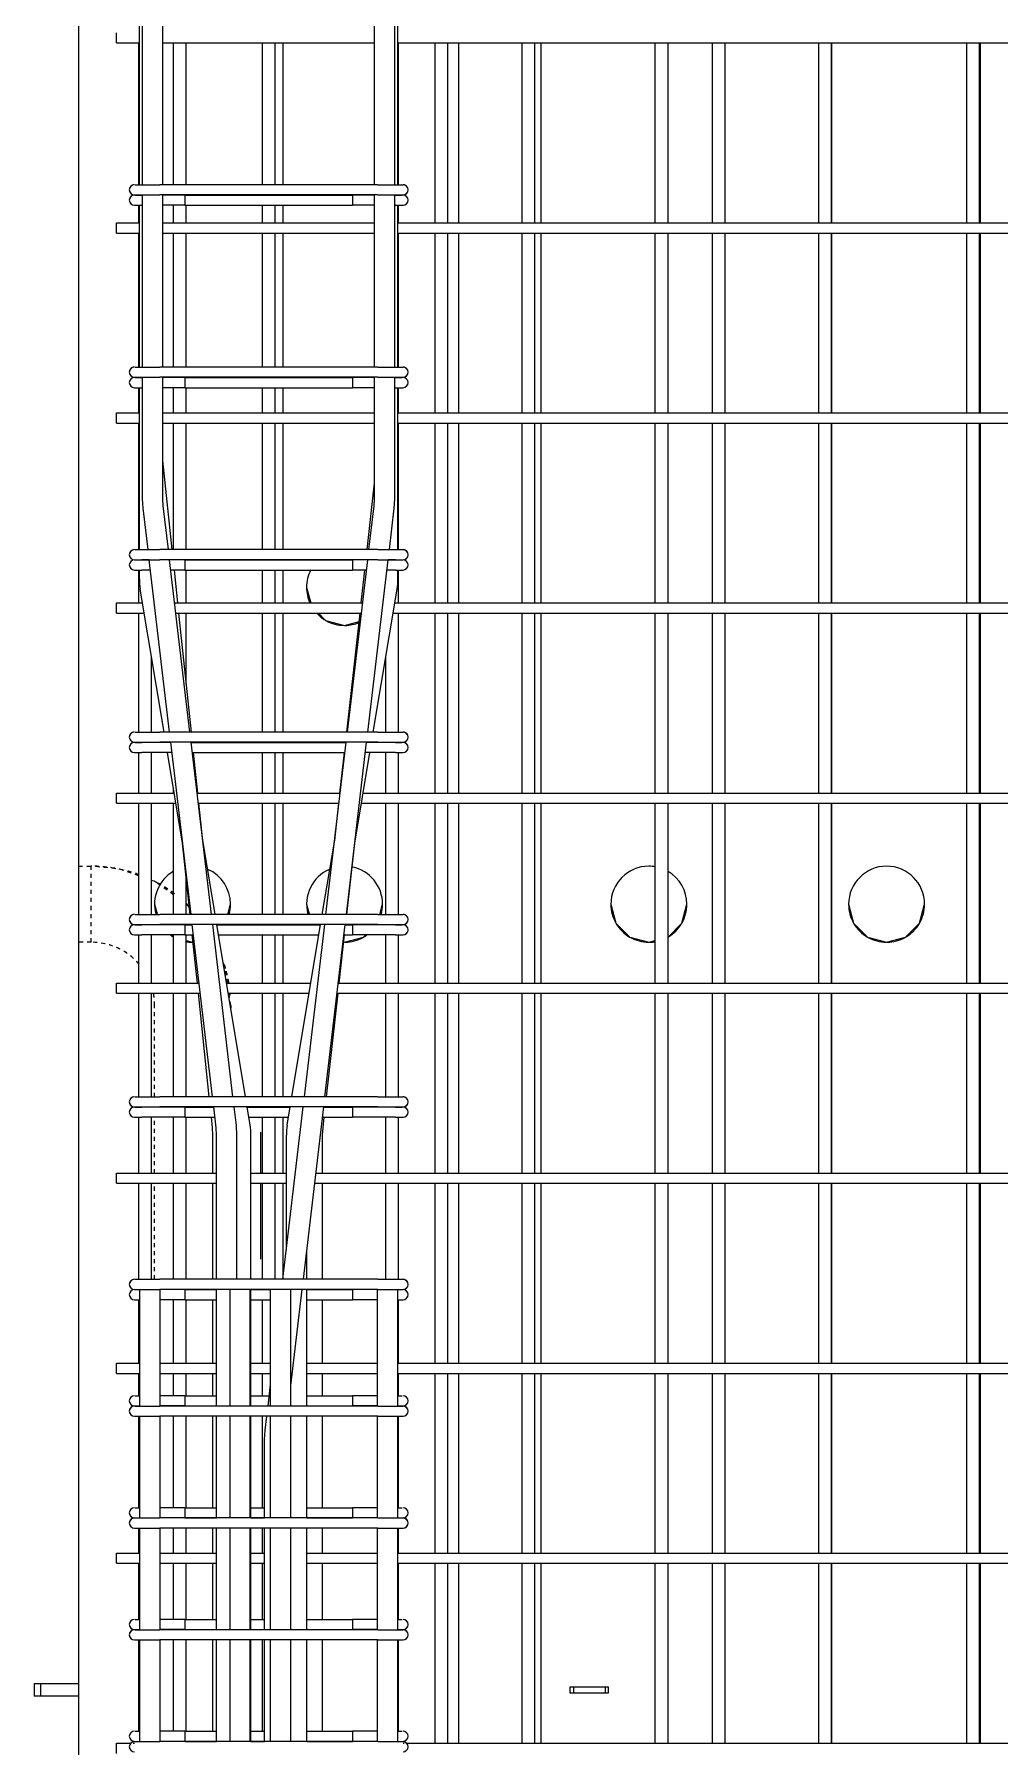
# Model space of a CAD drawing. Header units: millimetres. Extents: x -8986 to 3673, y -4076 to 6190.
# Drawn here: x -6499 to -5737, y -910 to 441 of the extents above; entities that cross this region are included whole.
import ezdxf

# ---------------------------------------------------------------- set-up
doc = ezdxf.new("R2010")
doc.units = ezdxf.units.MM
doc.linetypes.add('Dash', pattern=[6.36, 3.18, -3.18])
for name, color, linetype, lineweight in [('A-GENM', 13, 'Continuous', 18), ('A-WALL', 113, 'Continuous', 25), ('A-WALL-HDLN', 110, 'Dash', 25), ('S-RBAR', 171, 'Continuous', 18)]:
    doc.layers.add(name, color=color, linetype=linetype, lineweight=lineweight)

# ---------------------------------------------------------------- blocks, each defined once
blk = doc.blocks.new('12_7Ø_ Lifting Insert_COLUMN - 12_9Ø Lifting insert-V1-Elevation Front 1')
at = {"layer": 'A-GENM', "flags": 128}
for points in [[(-6320.2, -425), (-6320.2, -425), (-6320.2, -425.2), (-6320.2, -425.4), (-6320.2, -425.6), (-6320.2, -426), (-6320.2, -426.4), (-6320.2, -426.9), (-6320.2, -427.5), (-6320.2, -428.2), (-6320.2, -428.9), (-6320.2, -429.8), (-6320.2, -430.7), (-6320.2, -431.6), (-6320.2, -432.6), (-6320.2, -433.7), (-6320.2, -434.9), (-6320.2, -436.1), (-6320.2, -437.4), (-6320.2, -438.8), (-6320.2, -440.2), (-6320.2, -441.6), (-6320.2, -443.1), (-6320.2, -444.7), (-6320.2, -446.3), (-6320.2, -448), (-6320.2, -449.7), (-6320.2, -451.4), (-6320.2, -453.2), (-6320.2, -455), (-6320.2, -456.9)], [(-6320.2, -465.2), (-6320.2, -466.5), (-6320.2, -468.5), (-6320.2, -470.5), (-6320.2, -472.5), (-6320.2, -474.5), (-6320.2, -476.5), (-6320.2, -478.5), (-6320.2, -480.4), (-6320.2, -482.4), (-6320.2, -484.4), (-6320.2, -486.4), (-6320.2, -488.3), (-6320.2, -490.2), (-6320.2, -492.1), (-6320.2, -494), (-6320.2, -495.8), (-6320.2, -497.6), (-6320.2, -499.4), (-6320.2, -501.1), (-6320.2, -502.8), (-6320.2, -504.4), (-6320.2, -506), (-6320.2, -507.6), (-6320.2, -509.1), (-6320.2, -510.5), (-6320.2, -511.9), (-6320.2, -513.2), (-6320.2, -514.5), (-6320.2, -515.6), (-6320.2, -516.8), (-6320.2, -517.8), (-6320.2, -518.8), (-6320.2, -519.8), (-6320.2, -520.6), (-6320.2, -521.4), (-6320.2, -522.1), (-6320.2, -522.7), (-6320.2, -523.3), (-6320.2, -523.8), (-6320.2, -524.2), (-6320.2, -524.5), (-6320.2, -524.7), (-6320.2, -524.9), (-6320.2, -525), (-6320.2, -525)]]:
    blk.add_lwpolyline(points, dxfattribs=at)
blk = doc.blocks.new('RR spread anchor face based - RR-SA-0_7-110-2888042-Elevation Front 1')
at = {"layer": 'A-GENM'}
for p, q in [((-6075.8, -862.5), (-6073.3, -862.5)), ((-6075.8, -867.5), (-6075.8, -862.5)), ((-6073.3, -862.5), (-6048.3, -862.5)), ((-6073.3, -862.5), (-6073.3, -867.5)), ((-6048.3, -862.5), (-6045.8, -862.5)), ((-6048.3, -862.5), (-6048.3, -867.5)), ((-6045.8, -862.5), (-6045.8, -867.5)), ((-6073.3, -867.5), (-6075.8, -867.5)), ((-6048.3, -867.5), (-6073.3, -867.5)), ((-6045.8, -867.5), (-6048.3, -867.5))]:
    blk.add_line(p, q, dxfattribs=at)
blk = doc.blocks.new('RR spread anchor face based - RR-SA-2_5-250-1726823-Elevation Front 1')
at = {"layer": 'A-GENM'}
for p, q in [((-6498.8, 2892), (-6493.8, 2892)), ((-6498.8, 2892), (-6498.8, 2882)), ((-6493.8, 2892), (-6463.8, 2892)), ((-6493.8, 2892), (-6493.8, 2882)), ((-6493.8, 2882), (-6498.8, 2882)), ((-6463.8, 2882), (-6493.8, 2882))]:
    blk.add_line(p, q, dxfattribs=at)

msp = doc.modelspace()

# ---------------------------------------------------------------- linework, layer by layer
at = {"layer": 'A-WALL'}
for p, q in [((-6463.8, 3040), (-6463.8, -1395)), ((-6163.8, 292.6), (-6163.8, 434.6)), ((-6163.8, 142.7), (-6163.8, 284.6)), ((-6163.8, -7.3), (-6163.8, 134.7)), ((-6283.9, 5), (-6280.6, -7.3)), ((-6253.9, -25), (-6242.5, -21.9)), ((-6163.8, -157.3), (-6163.8, -15.3)), ((-6163.8, -307.2), (-6163.8, -165.3)), ((-6403.9, -245), (-6401.9, -252.5)), ((-6346.1, -253.1), (-6343.9, -245)), ((-6283.9, -245), (-6281.9, -252.5)), ((-6226.1, -253.1), (-6223.9, -245)), ((-6390.7, -269.2), (-6388.9, -271)), ((-6378.8, -273.7), (-6373.9, -275)), ((-6254.6, -274.8), (-6253.9, -275)), ((-6013.8, -275), (-6008.7, -273.6)), ((-6163.8, -457.2), (-6163.8, -315.2)), ((-6163.8, -607.2), (-6163.8, -465.2)), ((-6163.8, -757.1), (-6163.8, -615.2)), ((-6163.8, -907.1), (-6163.8, -765.1))]:
    msp.add_line(p, q, dxfattribs=at)
at = {"layer": 'A-WALL', "flags": 128}
for points in [[(-6274.6, -15.3), (-6268.9, -21), (-6253.9, -25)], [(-6043.8, -245), (-6039.8, -260), (-6028.7, -271), (-6013.8, -275)], [(-5998.7, -270.9), (-5987.8, -259.9), (-5983.8, -245)], [(-5856.2, -245), (-5852.2, -260), (-5841.2, -271), (-5826.2, -275)], [(-5826.2, -275), (-5811.2, -271), (-5800.2, -259.9), (-5796.2, -245)], [(-6253.9, -275), (-6238.9, -271), (-6237.1, -269.2)]]:
    msp.add_lwpolyline(points, dxfattribs=at)
at = {"layer": 'A-WALL'}
for centre, start, end in [((-6253.9, 5), 90, 92.1043), ((-6253.9, 5), 87.4184, 90), ((-6253.9, 5), 152.7173, 180), ((-6253.9, 5), 180.31, 204.4249), ((-6253.9, 5), 222.8214, 239.6611), ((-6253.9, 5), 241.0148, 269.2703), ((-6253.9, 5), 270.7186, 292.5177), ((-6253.9, -245), 0, 78.5398), ((-6013.8, -245), 90, 180), ((-6013.8, -245), 80.0885, 90), ((-5826.2, -245), 90, 180), ((-5826.2, -245), 0, 90), ((-6373.9, -245), 120, 195), ((-6373.9, -245), 0, 66.3995), ((-6253.9, -245), 113.0438, 195), ((-6013.8, -245), 0, 59.6848), ((-6373.9, -245), 345, 359.552), ((-6253.9, -245), 345, 359.552), ((-6013.8, -245), 180.4246, 209.7233), ((-6013.8, -245), 330.719, 359.5722), ((-5826.2, -245), 180.4246, 209.7233), ((-5826.2, -245), 330.719, 359.5722), ((-6373.9, -245), 234.3865, 239.6192), ((-6253.9, -245), 300.8159, 305.6135), ((-6013.8, -245), 210.813, 239.6231), ((-6013.8, -245), 300.812, 329.6241), ((-5826.2, -245), 210.813, 239.6231), ((-5826.2, -245), 300.812, 329.6241), ((-6373.9, -245), 260.5822, 269.2678), ((-6253.9, -245), 268.7206, 269.2678), ((-6253.9, -245), 270.7211, 299.4237), ((-6013.8, -245), 241.0171, 269.268), ((-6013.8, -245), 270.7209, 279.9115), ((-5826.2, -245), 241.0171, 269.268), ((-5826.2, -245), 270.7209, 299.4239)]:
    msp.add_arc(centre, 30, start, end, dxfattribs=at)
at = {"layer": 'A-WALL-HDLN'}
for p, q in [((-6463.8, -215), (-6453.8, -215)), ((-6453.8, -275), (-6453.8, -215)), ((-6376.4, -247.5), (-6378.8, -244.6)), ((-6453.8, -275), (-6463.8, -275)), ((-6343.8, -325), (-6345.1, -315.2)), ((-6403.8, -397), (-6403.8, -325)), ((-6343.8, -325), (-6343.8, -327)), ((-6403.8, -457.2), (-6403.8, -413.1)), ((-6403.8, -541), (-6403.8, -465.2))]:
    msp.add_line(p, q, dxfattribs=at)
at = {"layer": 'A-WALL-HDLN', "flags": 128}
for points in [[(-6416.3, -222.7), (-6431.9, -217.2), (-6453.8, -215)], [(-6388.8, -237.5), (-6403.6, -227.1), (-6406.3, -226.2)], [(-6346.3, -307.2), (-6347.9, -295.2), (-6349.8, -290.8)]]:
    msp.add_lwpolyline(points, dxfattribs=at)
at = {"layer": 'A-WALL-HDLN'}
for radius, start, end in [(110, 76.9592, 89.1694), (110, 69.8944, 76.7062), (110, 61.584, 64.2404), (110, 53.4156, 61.3451), (110, 46.2105, 46.8313), (110, 45.2999, 45.9841), (50, 40.9522, 90), (110, 15.4672, 18.0413), (110, 9.3565, 15.2622), (50, 360, 11.3112), (110, 4.2509, 5.1415)]:
    msp.add_arc((-6453.8, -325), radius, start, end, dxfattribs=at)
at = {"layer": 'S-RBAR'}
for p, q in [((-6415.8, 322.7), (-6415.8, 450.5)), ((-6413.3, 322.7), (-6413.3, 458.7)), ((-6397.3, 322.7), (-6397.3, 458.7)), ((-6230.3, 322.7), (-6230.3, 458.7)), ((-6214.3, 322.7), (-6214.3, 458.7)), ((-6211.8, 322.7), (-6211.8, 450.5)), ((-6433.8, 434.6), (-6433.8, 442.6)), ((-6433.8, 434.6), (-6415.8, 434.6)), ((-6416.3, 322.7), (-6416.3, 434.6)), ((-6397.3, 434.6), (-6230.3, 434.6)), ((-6388.8, 322.7), (-6388.8, 434.6)), ((-6378.8, 322.7), (-6378.8, 434.6)), ((-6318.8, 322.7), (-6318.8, 434.6)), ((-6308.8, 322.7), (-6308.8, 434.6)), ((-6302.5, 322.7), (-6302.5, 434.6)), ((-6211.8, 434.6), (-5445.2, 434.6)), ((-6211.3, 322.7), (-6211.3, 434.6)), ((-6182.5, 292.6), (-6182.5, 434.6)), ((-6172.5, 292.6), (-6172.5, 434.6)), ((-6113.8, 292.6), (-6113.8, 434.6)), ((-6103.8, 292.6), (-6103.8, 434.6)), ((-6098.8, 292.6), (-6098.8, 434.6)), ((-6008.7, 292.6), (-6008.7, 434.6)), ((-5998.7, 292.6), (-5998.7, 434.6)), ((-5963.5, 292.6), (-5963.5, 434.6)), ((-5953.5, 292.6), (-5953.5, 434.6)), ((-5879.8, 292.6), (-5879.8, 434.6)), ((-5869.8, 292.6), (-5869.8, 434.6)), ((-5869.3, 292.6), (-5869.3, 434.6)), ((-5762.8, 292.6), (-5762.8, 434.6)), ((-5752.8, 292.6), (-5752.8, 434.6)), ((-5752.1, 292.6), (-5752.1, 434.6)), ((-6419.8, 322.7), (-6419.7, 322.7)), ((-6419.8, 314.7), (-6415.1, 314.7)), ((-6419.1, 322.7), (-6413.9, 322.7)), ((-6419.1, 314.6), (-6413.9, 314.6)), ((-6415.2, 314.7), (-6412.6, 314.7)), ((-6413.9, 322.7), (-6399.8, 322.7)), ((-6413.3, 314.6), (-6413.9, 314.6)), ((-6413.3, 178.8), (-6413.3, 314.7)), ((-6412.7, 314.7), (-6399.8, 314.7)), ((-6227.8, 322.7), (-6399.8, 322.7)), ((-6227.8, 314.7), (-6399.8, 314.7)), ((-6397.3, 178.8), (-6397.3, 314.7)), ((-6380, 314.6), (-6397.3, 314.6)), ((-6380, 314.6), (-6380, 306.6)), ((-6380, 314.6), (-6247.6, 314.6)), ((-6230.3, 314.6), (-6247.6, 314.6)), ((-6247.6, 314.6), (-6247.6, 306.6)), ((-6230.3, 178.8), (-6230.3, 314.7)), ((-6227.8, 322.7), (-6207.8, 322.7)), ((-6227.8, 314.7), (-6207.8, 314.7)), ((-6214.3, 178.8), (-6214.3, 314.7)), ((-6213.7, 314.6), (-6214.3, 314.6)), ((-6213.7, 314.6), (-6208.5, 314.6)), ((-6419.8, 306.6), (-6413.9, 306.6)), ((-6416.3, 292.6), (-6416.3, 306.6)), ((-6415.8, 178.8), (-6415.8, 306.6)), ((-6413.3, 306.6), (-6413.9, 306.6)), ((-6380, 306.6), (-6397.3, 306.6)), ((-6388.8, 292.6), (-6388.8, 306.6)), ((-6380, 306.6), (-6247.6, 306.6)), ((-6378.8, 292.6), (-6378.8, 306.6)), ((-6318.8, 292.6), (-6318.8, 306.6)), ((-6308.8, 292.6), (-6308.8, 306.6)), ((-6302.5, 292.6), (-6302.5, 306.6)), ((-6230.3, 306.6), (-6247.6, 306.6)), ((-6213.7, 306.6), (-6214.3, 306.6)), ((-6213.7, 306.6), (-6207.8, 306.6)), ((-6211.8, 178.8), (-6211.8, 306.6)), ((-6211.3, 292.6), (-6211.3, 306.6)), ((-6433.8, 292.6), (-6415.8, 292.6)), ((-6433.8, 284.6), (-6433.8, 292.6)), ((-6433.8, 284.6), (-6415.8, 284.6)), ((-6416.3, 178.8), (-6416.3, 284.6)), ((-6397.3, 292.6), (-6230.3, 292.6)), ((-6397.3, 284.6), (-6230.3, 284.6)), ((-6388.8, 178.8), (-6388.8, 284.6)), ((-6378.8, 178.8), (-6378.8, 284.6)), ((-6318.8, 178.8), (-6318.8, 284.6)), ((-6308.8, 178.8), (-6308.8, 284.6)), ((-6302.5, 178.8), (-6302.5, 284.6)), ((-6211.8, 292.6), (-5440.5, 292.6)), ((-6211.8, 284.6), (-5440.5, 284.6)), ((-6211.3, 178.8), (-6211.3, 284.6)), ((-6182.5, 142.7), (-6182.5, 284.6)), ((-6172.5, 142.7), (-6172.5, 284.6)), ((-6113.8, 142.7), (-6113.8, 284.6)), ((-6103.8, 142.7), (-6103.8, 284.6)), ((-6098.8, 142.7), (-6098.8, 284.6)), ((-6008.7, 142.7), (-6008.7, 284.6)), ((-5998.7, 142.7), (-5998.7, 284.6)), ((-5963.5, 142.7), (-5963.5, 284.6)), ((-5953.5, 142.7), (-5953.5, 284.6)), ((-5879.8, 142.7), (-5879.8, 284.6)), ((-5869.8, 142.7), (-5869.8, 284.6)), ((-5869.3, 142.7), (-5869.3, 284.6)), ((-5762.8, 142.7), (-5762.8, 284.6)), ((-5752.8, 142.7), (-5752.8, 284.6)), ((-5752.1, 142.7), (-5752.1, 284.6)), ((-6419.8, 178.8), (-6419.7, 178.8)), ((-6419.1, 178.8), (-6413.9, 178.8)), ((-6413.9, 178.8), (-6399.8, 178.8)), ((-6227.8, 178.8), (-6399.8, 178.8)), ((-6227.8, 178.8), (-6207.8, 178.8)), ((-6419.8, 170.8), (-6415.1, 170.8)), ((-6419.8, 162.6), (-6413.9, 162.6)), ((-6419.1, 170.6), (-6413.9, 170.6)), ((-6416.3, 142.7), (-6416.3, 162.6)), ((-6415.8, 34.8), (-6415.8, 162.6)), ((-6415.2, 170.8), (-6412.6, 170.8)), ((-6413.3, 170.6), (-6413.9, 170.6)), ((-6413.3, 162.6), (-6413.9, 162.6)), ((-6413.3, 74.9), (-6413.3, 170.8)), ((-6412.7, 170.8), (-6399.8, 170.8)), ((-6227.8, 170.8), (-6399.8, 170.8)), ((-6397.3, 74.9), (-6397.3, 170.8)), ((-6380, 170.6), (-6397.3, 170.6)), ((-6380, 162.6), (-6397.3, 162.6)), ((-6388.8, 142.7), (-6388.8, 162.6)), ((-6380, 170.6), (-6380, 162.6)), ((-6380, 170.6), (-6247.6, 170.6)), ((-6380, 162.6), (-6247.6, 162.6)), ((-6378.8, 142.7), (-6378.8, 162.6)), ((-6318.8, 142.7), (-6318.8, 162.6)), ((-6308.8, 142.7), (-6308.8, 162.6)), ((-6302.5, 142.7), (-6302.5, 162.6)), ((-6230.3, 170.6), (-6247.6, 170.6)), ((-6247.6, 170.6), (-6247.6, 162.6)), ((-6230.3, 162.6), (-6247.6, 162.6)), ((-6230.3, 74.9), (-6230.3, 170.8)), ((-6227.8, 170.8), (-6207.8, 170.8)), ((-6214.3, 74.9), (-6214.3, 170.8)), ((-6213.7, 170.6), (-6214.3, 170.6)), ((-6213.7, 162.6), (-6214.3, 162.6)), ((-6213.7, 170.6), (-6208.5, 170.6)), ((-6213.7, 162.6), (-6207.8, 162.6)), ((-6211.8, 34.8), (-6211.8, 162.6)), ((-6211.3, 142.7), (-6211.3, 162.6)), ((-6433.8, 142.7), (-6415.8, 142.7)), ((-6433.8, 134.7), (-6433.8, 142.7)), ((-6397.3, 142.7), (-6230.3, 142.7)), ((-6211.8, 142.7), (-5431.7, 142.7)), ((-6433.8, 134.7), (-6415.8, 134.7)), ((-6416.3, 34.8), (-6416.3, 134.7)), ((-6397.3, 134.7), (-6230.3, 134.7)), ((-6388.8, 34.8), (-6388.8, 134.7)), ((-6378.8, 34.8), (-6378.8, 134.7)), ((-6318.8, 34.8), (-6318.8, 134.7)), ((-6308.8, 34.8), (-6308.8, 134.7)), ((-6302.5, 34.8), (-6302.5, 134.7)), ((-6211.8, 134.7), (-5430.7, 134.7)), ((-6211.3, 34.8), (-6211.3, 134.7)), ((-6182.5, -7.3), (-6182.5, 134.7)), ((-6172.5, -7.3), (-6172.5, 134.7)), ((-6113.8, -7.3), (-6113.8, 134.7)), ((-6103.8, -7.3), (-6103.8, 134.7)), ((-6098.8, -7.3), (-6098.8, 134.7)), ((-6008.7, -7.3), (-6008.7, 134.7)), ((-5998.7, -7.3), (-5998.7, 134.7)), ((-5963.5, -7.3), (-5963.5, 134.7)), ((-5953.5, -7.3), (-5953.5, 134.7)), ((-5879.8, -7.3), (-5879.8, 134.7)), ((-5869.8, -7.3), (-5869.8, 134.7)), ((-5869.3, -7.3), (-5869.3, 134.7)), ((-5762.8, -7.3), (-5762.8, 134.7)), ((-5752.8, -7.3), (-5752.8, 134.7)), ((-5752.1, -7.3), (-5752.1, 134.7)), ((-6389.9, 34.8), (-6397.3, 105.1)), ((-6236.1, 34.8), (-6230.3, 87.2)), ((-6412.9, 67.4), (-6413.3, 74.9)), ((-6397, 69.3), (-6397.3, 74.9)), ((-6392.9, 34.8), (-6397, 69.3)), ((-6234.7, 34.8), (-6230.6, 69.3)), ((-6230.6, 69.3), (-6230.3, 74.9)), ((-6214.7, 67.4), (-6214.3, 74.9)), ((-6409, 34.8), (-6412.9, 67.4)), ((-6218.6, 34.8), (-6214.7, 67.4)), ((-6419.8, 34.8), (-6419.7, 34.8)), ((-6419.1, 34.8), (-6413.9, 34.8)), ((-6413.9, 34.8), (-6399.8, 34.8)), ((-6227.8, 34.8), (-6399.8, 34.8)), ((-6227.8, 34.8), (-6207.8, 34.8)), ((-6419.8, 26.8), (-6415.1, 26.8)), ((-6419.8, 18.7), (-6413.9, 18.7)), ((-6419.1, 26.7), (-6413.9, 26.7)), ((-6416.3, -7.3), (-6416.3, 18.7)), ((-6415.8, 11.6), (-6415.8, 18.7)), ((-6415.2, 26.8), (-6412.6, 26.8)), ((-6408.1, 26.7), (-6413.9, 26.7)), ((-6407.1, 18.7), (-6413.9, 18.7)), ((-6412.7, 26.8), (-6399.8, 26.8)), ((-6392.1, -109.1), (-6408.1, 26.8)), ((-6227.8, 26.8), (-6399.8, 26.8)), ((-6375.9, -109.1), (-6392, 26.8)), ((-6380, 26.7), (-6392, 26.7)), ((-6380, 18.7), (-6391, 18.7)), ((-6385.5, -7.3), (-6388.2, 18.7)), ((-6380, 26.7), (-6380, 18.7)), ((-6380, 26.7), (-6247.6, 26.7)), ((-6380, 18.7), (-6247.6, 18.7)), ((-6378.8, -7.3), (-6378.8, 18.7)), ((-6318.8, -7.3), (-6318.8, 18.7)), ((-6308.8, -7.3), (-6308.8, 18.7)), ((-6302.5, -7.3), (-6302.5, 18.7)), ((-6251.7, -109.1), (-6235.6, 26.8)), ((-6235.7, 26.7), (-6247.6, 26.7)), ((-6247.6, 26.7), (-6247.6, 18.7)), ((-6236.6, 18.7), (-6247.6, 18.7)), ((-6240.8, -7.3), (-6237.9, 18.7)), ((-6235.5, -109.1), (-6219.5, 26.8)), ((-6227.8, 26.8), (-6207.8, 26.8)), ((-6213.7, 18.7), (-6220.5, 18.7)), ((-6213.7, 26.7), (-6219.5, 26.7)), ((-6213.7, 26.7), (-6208.5, 26.7)), ((-6213.7, 18.7), (-6207.8, 18.7)), ((-6211.8, 11.6), (-6211.8, 18.7)), ((-6211.3, -7.3), (-6211.3, 18.7)), ((-6396.3, -109.1), (-6415.2, 3.7)), ((-6231.3, -109.1), (-6212.5, 3.7)), ((-6433.8, -7.3), (-6413.3, -7.3)), ((-6433.8, -15.3), (-6433.8, -7.3)), ((-6387.9, -7.3), (-6239.7, -7.3)), ((-6214.3, -7.3), (-5413.2, -7.3)), ((-6433.8, -15.3), (-6412, -15.3)), ((-6416.3, -109.1), (-6416.3, -15.3)), ((-6387, -15.3), (-6240.6, -15.3)), ((-6374.8, -109.1), (-6384.7, -15.3)), ((-6378.8, -71.3), (-6378.8, -15.3)), ((-6318.8, -109.1), (-6318.8, -15.3)), ((-6308.8, -109.1), (-6308.8, -15.3)), ((-6302.5, -109.1), (-6302.5, -15.3)), ((-6252.2, -109.1), (-6241.7, -15.3)), ((-6215.6, -15.3), (-5412.3, -15.3)), ((-6211.3, -109.1), (-6211.3, -15.3)), ((-6182.5, -157.3), (-6182.5, -15.3)), ((-6172.5, -157.3), (-6172.5, -15.3)), ((-6113.8, -157.3), (-6113.8, -15.3)), ((-6103.8, -157.3), (-6103.8, -15.3)), ((-6098.8, -157.3), (-6098.8, -15.3)), ((-6008.7, -157.3), (-6008.7, -15.3)), ((-5998.7, -157.3), (-5998.7, -15.3)), ((-5963.5, -157.3), (-5963.5, -15.3)), ((-5953.5, -157.3), (-5953.5, -15.3)), ((-5879.8, -157.3), (-5879.8, -15.3)), ((-5869.8, -157.3), (-5869.8, -15.3)), ((-5869.3, -157.3), (-5869.3, -15.3)), ((-5762.8, -157.3), (-5762.8, -15.3)), ((-5752.8, -157.3), (-5752.8, -15.3)), ((-5752.1, -157.3), (-5752.1, -15.3)), ((-6406.3, -109.1), (-6406.3, -49.3)), ((-6221.3, -109.1), (-6221.3, -49.3)), ((-6419.8, -109.1), (-6419.7, -109.1)), ((-6419.8, -117.1), (-6415.1, -117.1)), ((-6419.1, -109.1), (-6413.9, -109.1)), ((-6419.1, -117.3), (-6413.9, -117.3)), ((-6415.2, -117.1), (-6412.6, -117.1)), ((-6413.9, -109.1), (-6399.8, -109.1)), ((-6391.1, -117.3), (-6413.9, -117.3)), ((-6412.7, -117.1), (-6399.8, -117.1)), ((-6227.8, -109.1), (-6399.8, -109.1)), ((-6227.8, -117.1), (-6399.8, -117.1)), ((-6375.1, -253.1), (-6391.1, -117.1)), ((-6359, -253.1), (-6375, -117.1)), ((-6375, -117.3), (-6252.6, -117.3)), ((-6268.6, -253.1), (-6252.6, -117.1)), ((-6252.5, -253.1), (-6236.5, -117.1)), ((-6213.7, -117.3), (-6236.5, -117.3)), ((-6227.8, -109.1), (-6207.8, -109.1)), ((-6227.8, -117.1), (-6207.8, -117.1)), ((-6213.7, -117.3), (-6208.5, -117.3)), ((-6419.8, -125.3), (-6413.9, -125.3)), ((-6416.3, -157.3), (-6416.3, -125.3)), ((-6390.2, -125.3), (-6413.9, -125.3)), ((-6406.3, -157.3), (-6406.3, -125.3)), ((-6381.7, -196.8), (-6393.7, -125.3)), ((-6374, -125.3), (-6253.6, -125.3)), ((-6369.8, -157.3), (-6373.1, -125.3)), ((-6318.8, -157.3), (-6318.8, -125.3)), ((-6308.8, -157.3), (-6308.8, -125.3)), ((-6302.5, -157.3), (-6302.5, -125.3)), ((-6257.6, -157.3), (-6254, -125.3)), ((-6245.9, -196.8), (-6234, -125.3)), ((-6213.7, -125.3), (-6237.4, -125.3)), ((-6221.3, -157.3), (-6221.3, -125.3)), ((-6213.7, -125.3), (-6207.8, -125.3)), ((-6211.3, -157.3), (-6211.3, -125.3)), ((-6433.8, -157.3), (-6388.3, -157.3)), ((-6433.8, -165.3), (-6433.8, -157.3)), ((-6388.8, -157.3), (-6388.8, -154.3)), ((-6370.3, -157.3), (-6257.3, -157.3)), ((-6239.3, -157.3), (-5398.3, -157.3)), ((-6433.8, -165.3), (-6387, -165.3)), ((-6416.3, -253.1), (-6416.3, -165.3)), ((-6406.3, -253.1), (-6406.3, -165.3)), ((-6388.8, -253.1), (-6388.8, -165.3)), ((-6369.3, -165.3), (-6258.3, -165.3)), ((-6365.9, -194.6), (-6368.9, -165.3)), ((-6318.8, -253.1), (-6318.8, -165.3)), ((-6308.8, -253.1), (-6308.8, -165.3)), ((-6302.5, -253.1), (-6302.5, -165.3)), ((-6261.7, -194.6), (-6258.5, -165.3)), ((-6240.6, -165.3), (-5397.6, -165.3)), ((-6221.3, -253.1), (-6221.3, -165.3)), ((-6211.3, -253.1), (-6211.3, -165.3)), ((-6182.5, -307.2), (-6182.5, -165.3)), ((-6172.5, -307.2), (-6172.5, -165.3)), ((-6113.8, -307.2), (-6113.8, -165.3)), ((-6103.8, -307.2), (-6103.8, -165.3)), ((-6098.8, -307.2), (-6098.8, -165.3)), ((-6008.7, -307.2), (-6008.7, -165.3)), ((-5998.7, -307.2), (-5998.7, -165.3)), ((-5963.5, -307.2), (-5963.5, -165.3)), ((-5953.5, -307.2), (-5953.5, -165.3)), ((-5879.8, -307.2), (-5879.8, -165.3)), ((-5869.8, -307.2), (-5869.8, -165.3)), ((-5869.3, -307.2), (-5869.3, -165.3)), ((-5762.8, -307.2), (-5762.8, -165.3)), ((-5752.8, -307.2), (-5752.8, -165.3)), ((-5752.1, -307.2), (-5752.1, -165.3)), ((-6375.8, -253.1), (-6381.7, -196.7)), ((-6356.1, -253.1), (-6365.9, -194.5)), ((-6271.5, -253.1), (-6261.7, -194.5)), ((-6252.2, -253.1), (-6245.9, -196.8)), ((-6378.8, -253.1), (-6378.8, -224.7)), ((-6419.8, -253.1), (-6419.7, -253.1)), ((-6419.1, -253.1), (-6413.9, -253.1)), ((-6413.9, -253.1), (-6399.8, -253.1)), ((-6227.8, -253.1), (-6399.8, -253.1)), ((-6227.8, -253.1), (-6207.8, -253.1)), ((-6419.8, -261.1), (-6415.1, -261.1)), ((-6419.8, -269.2), (-6413.9, -269.2)), ((-6419.1, -261.2), (-6413.9, -261.2)), ((-6416.3, -307.2), (-6416.3, -269.2)), ((-6415.2, -261.1), (-6412.6, -261.1)), ((-6380, -261.2), (-6413.9, -261.2)), ((-6380, -269.2), (-6413.9, -269.2)), ((-6412.7, -261.1), (-6399.8, -261.1)), ((-6406.3, -307.2), (-6406.3, -269.2)), ((-6227.8, -261.1), (-6399.8, -261.1)), ((-6388.8, -307.2), (-6388.8, -269.2)), ((-6380, -261.2), (-6380, -269.2)), ((-6380, -261.2), (-6374.1, -261.2)), ((-6380, -269.2), (-6373.2, -269.2)), ((-6378.8, -307.2), (-6378.8, -269.2)), ((-6358.1, -397), (-6374.2, -261.1)), ((-6370.1, -307.2), (-6374.1, -269.2)), ((-6342, -397), (-6358, -261.1)), ((-6332.1, -397), (-6354.8, -261.1)), ((-6354.8, -261.2), (-6272.8, -261.2)), ((-6353.4, -269.2), (-6274.2, -269.2)), ((-6318.8, -307.2), (-6318.8, -269.2)), ((-6308.8, -307.2), (-6308.8, -269.2)), ((-6302.5, -307.2), (-6302.5, -269.2)), ((-6295.5, -397), (-6272.8, -261.1)), ((-6285.6, -397), (-6269.6, -261.1)), ((-6269.5, -397), (-6253.5, -261.1)), ((-6258.2, -307.2), (-6254, -269.2)), ((-6254.4, -269.2), (-6247.6, -269.2)), ((-6253.5, -261.2), (-6247.6, -261.2)), ((-6213.7, -261.2), (-6247.6, -261.2)), ((-6247.6, -261.2), (-6247.6, -269.2)), ((-6213.7, -269.2), (-6247.6, -269.2)), ((-6227.8, -261.1), (-6207.8, -261.1)), ((-6221.3, -307.2), (-6221.3, -269.2)), ((-6213.7, -261.2), (-6208.5, -261.2)), ((-6213.7, -269.2), (-6207.8, -269.2)), ((-6211.3, -307.2), (-6211.3, -269.2)), ((-6433.8, -307.2), (-6368.7, -307.2)), ((-6433.8, -315.2), (-6433.8, -307.2)), ((-6347.1, -307.2), (-6280.5, -307.2)), ((-6258.9, -307.2), (-5385.3, -307.2)), ((-6433.8, -315.2), (-6367.8, -315.2)), ((-6416.3, -397), (-6416.3, -315.2)), ((-6406.3, -397), (-6406.3, -315.2)), ((-6388.8, -397), (-6388.8, -315.2)), ((-6378.8, -397), (-6378.8, -315.2)), ((-6360.7, -397), (-6369.3, -315.2)), ((-6345.8, -315.2), (-6281.8, -315.2)), ((-6318.8, -397), (-6318.8, -315.2)), ((-6308.8, -397), (-6308.8, -315.2)), ((-6302.5, -397), (-6302.5, -315.2)), ((-6268.2, -397), (-6259.1, -315.2)), ((-6259.8, -315.2), (-5384.6, -315.2)), ((-6221.3, -397), (-6221.3, -315.2)), ((-6211.3, -397), (-6211.3, -315.2)), ((-6182.5, -457.2), (-6182.5, -315.2)), ((-6172.5, -457.2), (-6172.5, -315.2)), ((-6113.8, -457.2), (-6113.8, -315.2)), ((-6103.8, -457.2), (-6103.8, -315.2)), ((-6098.8, -457.2), (-6098.8, -315.2)), ((-6008.7, -457.2), (-6008.7, -315.2)), ((-5998.7, -457.2), (-5998.7, -315.2)), ((-5963.5, -457.2), (-5963.5, -315.2)), ((-5953.5, -457.2), (-5953.5, -315.2)), ((-5879.8, -457.2), (-5879.8, -315.2)), ((-5869.8, -457.2), (-5869.8, -315.2)), ((-5869.3, -457.2), (-5869.3, -315.2)), ((-5762.8, -457.2), (-5762.8, -315.2)), ((-5752.8, -457.2), (-5752.8, -315.2)), ((-5752.1, -457.2), (-5752.1, -315.2)), ((-6419.8, -397), (-6419.7, -397)), ((-6419.8, -405), (-6415.1, -405)), ((-6419.1, -397), (-6413.9, -397)), ((-6419.1, -405.1), (-6413.9, -405.1)), ((-6415.2, -405), (-6412.6, -405)), ((-6413.9, -397), (-6399.8, -397)), ((-6380, -405.1), (-6413.9, -405.1)), ((-6412.7, -405), (-6399.8, -405)), ((-6227.8, -397), (-6399.8, -397)), ((-6227.8, -405), (-6399.8, -405)), ((-6380, -405.1), (-6380, -413.1)), ((-6380, -405.1), (-6357.2, -405.1)), ((-6355.2, -421.5), (-6357.2, -405)), ((-6339.3, -419.7), (-6341.1, -405)), ((-6328.4, -419.3), (-6330.8, -405)), ((-6330.8, -405.1), (-6296.8, -405.1)), ((-6302.6, -541), (-6286.5, -405)), ((-6299.2, -419.3), (-6296.8, -405)), ((-6286.4, -541), (-6270.4, -405)), ((-6270.4, -405.1), (-6247.6, -405.1)), ((-6213.7, -405.1), (-6247.6, -405.1)), ((-6247.6, -405.1), (-6247.6, -413.1)), ((-6227.8, -397), (-6207.8, -397)), ((-6227.8, -405), (-6207.8, -405)), ((-6213.7, -405.1), (-6208.5, -405.1)), ((-6419.8, -413.1), (-6413.9, -413.1)), ((-6416.3, -457.2), (-6416.3, -413.1)), ((-6380, -413.1), (-6413.9, -413.1)), ((-6406.3, -457.2), (-6406.3, -413.1)), ((-6388.8, -457.2), (-6388.8, -413.1)), ((-6380, -413.1), (-6356.2, -413.1)), ((-6378.8, -457.2), (-6378.8, -413.1)), ((-6358.2, -421.4), (-6359, -413.1)), ((-6329.4, -413.1), (-6298.2, -413.1)), ((-6318.8, -457.2), (-6318.8, -413.1)), ((-6308.8, -457.2), (-6308.8, -413.1)), ((-6302.5, -457.2), (-6302.5, -413.1)), ((-6271.4, -413.1), (-6247.6, -413.1)), ((-6270.9, -421.5), (-6270, -413.1)), ((-6213.7, -413.1), (-6247.6, -413.1)), ((-6221.3, -457.2), (-6221.3, -413.1)), ((-6213.7, -413.1), (-6207.8, -413.1)), ((-6211.3, -457.2), (-6211.3, -413.1)), ((-6357.9, -427.2), (-6358.2, -421.4)), ((-6357.9, -457.2), (-6357.9, -427.2)), ((-6354.9, -427.2), (-6355.2, -421.5)), ((-6354.9, -541), (-6354.9, -427.2)), ((-6338.9, -427.2), (-6339.3, -419.7)), ((-6338.9, -541), (-6338.9, -427.2)), ((-6327.8, -541), (-6327.8, -427.2)), ((-6299.8, -517.9), (-6299.8, -427.2)), ((-6271.3, -427.2), (-6270.9, -421.5)), ((-6271.3, -457.2), (-6271.3, -427.2)), ((-6433.8, -457.2), (-6354.9, -457.2)), ((-6433.8, -465.2), (-6433.8, -457.2)), ((-6327.8, -457.2), (-6299.8, -457.2)), ((-6276.6, -457.2), (-5375.8, -457.2)), ((-6433.8, -465.2), (-6354.9, -465.2)), ((-6416.3, -541), (-6416.3, -465.2)), ((-6406.3, -541), (-6406.3, -465.2)), ((-6388.8, -541), (-6388.8, -465.2)), ((-6378.8, -541), (-6378.8, -465.2)), ((-6357.9, -541), (-6357.9, -465.2)), ((-6327.8, -465.2), (-6299.8, -465.2)), ((-6318.8, -541), (-6318.8, -465.2)), ((-6308.8, -541), (-6308.8, -465.2)), ((-6302.5, -540.9), (-6302.5, -465.2)), ((-6277.5, -465.2), (-5375.8, -465.2)), ((-6271.3, -541), (-6271.3, -465.2)), ((-6221.3, -541), (-6221.3, -465.2)), ((-6211.3, -541), (-6211.3, -465.2)), ((-6182.5, -607.2), (-6182.5, -465.2)), ((-6172.5, -607.2), (-6172.5, -465.2)), ((-6113.8, -607.2), (-6113.8, -465.2)), ((-6103.8, -607.2), (-6103.8, -465.2)), ((-6098.8, -607.2), (-6098.8, -465.2)), ((-6008.7, -607.2), (-6008.7, -465.2)), ((-5998.7, -607.2), (-5998.7, -465.2)), ((-5963.5, -607.2), (-5963.5, -465.2)), ((-5953.5, -607.2), (-5953.5, -465.2)), ((-5879.8, -607.2), (-5879.8, -465.2)), ((-5869.8, -607.2), (-5869.8, -465.2)), ((-5869.3, -607.2), (-5869.3, -465.2)), ((-5762.8, -607.2), (-5762.8, -465.2)), ((-5752.8, -607.2), (-5752.8, -465.2)), ((-5752.1, -607.2), (-5752.1, -465.2)), ((-6283.8, -541), (-6283.8, -518.9)), ((-6419.8, -541), (-6419.7, -541)), ((-6419.8, -549), (-6415.1, -549)), ((-6419.1, -541), (-6413.9, -541)), ((-6419.1, -549.1), (-6416.4, -549.1)), ((-6415.8, -549), (-6415.8, -641)), ((-6415.2, -549), (-6412.6, -549)), ((-6413.9, -541), (-6399.8, -541)), ((-6412.7, -549), (-6399.8, -549)), ((-6227.8, -541), (-6399.8, -541)), ((-6227.8, -549), (-6399.8, -549)), ((-6399.8, -549), (-6399.8, -641)), ((-6380, -549.1), (-6399.8, -549.1)), ((-6380, -549.1), (-6380, -557.1)), ((-6380, -549.1), (-6354.9, -549.1)), ((-6354.9, -641), (-6354.9, -549)), ((-6344.3, -641), (-6344.3, -549)), ((-6328.3, -641), (-6328.3, -549)), ((-6327.8, -641), (-6327.8, -549)), ((-6327.8, -549.1), (-6312.3, -549.1)), ((-6312.3, -641), (-6312.3, -549)), ((-6296.3, -624.9), (-6287.4, -549)), ((-6296.3, -641), (-6296.3, -549)), ((-6283.8, -641), (-6283.8, -549)), ((-6283.8, -549.1), (-6247.6, -549.1)), ((-6228, -549.1), (-6247.6, -549.1)), ((-6247.6, -549.1), (-6247.6, -557.1)), ((-6228, -641), (-6228, -549)), ((-6227.8, -541), (-6207.8, -541)), ((-6227.8, -549), (-6207.8, -549)), ((-6212, -641), (-6212, -549)), ((-6211.5, -549.1), (-6208.5, -549.1)), ((-6419.8, -557.1), (-6416.2, -557.1)), ((-6416.3, -607.2), (-6416.3, -557.1)), ((-6380, -557.1), (-6399.8, -557.1)), ((-6388.8, -607.2), (-6388.8, -557.1)), ((-6380, -557.1), (-6354.9, -557.1)), ((-6378.8, -607.2), (-6378.8, -557.1)), ((-6357.9, -607.2), (-6357.9, -557.1)), ((-6327.8, -557.1), (-6312.3, -557.1)), ((-6318.8, -607.2), (-6318.8, -557.1)), ((-6283.8, -557.1), (-6247.6, -557.1)), ((-6271.3, -607.2), (-6271.3, -557.1)), ((-6228, -557.1), (-6247.6, -557.1)), ((-6211.7, -557.1), (-6207.8, -557.1)), ((-6211.3, -607.2), (-6211.3, -557.1)), ((-6433.8, -607.2), (-6415.8, -607.2)), ((-6433.8, -615.2), (-6433.8, -607.2)), ((-6399.8, -607.2), (-6354.9, -607.2)), ((-6327.8, -607.2), (-6312.3, -607.2)), ((-6283.8, -607.2), (-6228, -607.2)), ((-6212, -607.2), (-5431, -607.2)), ((-6433.8, -615.2), (-6415.8, -615.2)), ((-6416.3, -632.9), (-6416.3, -615.2)), ((-6399.8, -615.2), (-6354.9, -615.2)), ((-6388.8, -632.9), (-6388.8, -615.2)), ((-6378.8, -632.9), (-6378.8, -615.2)), ((-6357.9, -632.9), (-6357.9, -615.2)), ((-6327.8, -615.2), (-6312.3, -615.2)), ((-6318.8, -632.9), (-6318.8, -615.2)), ((-6283.8, -615.2), (-6228, -615.2)), ((-6271.3, -632.9), (-6271.3, -615.2)), ((-6212, -615.2), (-5431, -615.2)), ((-6211.3, -632.9), (-6211.3, -615.2)), ((-6182.5, -757.1), (-6182.5, -615.2)), ((-6172.5, -757.1), (-6172.5, -615.2)), ((-6113.8, -757.1), (-6113.8, -615.2)), ((-6103.8, -757.1), (-6103.8, -615.2)), ((-6098.8, -757.1), (-6098.8, -615.2)), ((-6008.7, -757.1), (-6008.7, -615.2)), ((-5998.7, -757.1), (-5998.7, -615.2)), ((-5963.5, -757.1), (-5963.5, -615.2)), ((-5953.5, -757.1), (-5953.5, -615.2)), ((-5879.8, -757.1), (-5879.8, -615.2)), ((-5869.8, -757.1), (-5869.8, -615.2)), ((-5869.3, -757.1), (-5869.3, -615.2)), ((-5762.8, -757.1), (-5762.8, -615.2)), ((-5752.8, -757.1), (-5752.8, -615.2)), ((-5752.1, -757.1), (-5752.1, -615.2)), ((-6419.1, -632.9), (-6416.4, -632.9)), ((-6380, -632.9), (-6399.8, -632.9)), ((-6380, -632.9), (-6380, -640.9)), ((-6380, -632.9), (-6354.9, -632.9)), ((-6327.8, -632.9), (-6313.9, -632.9)), ((-6314.3, -641), (-6312.3, -624)), ((-6283.8, -632.9), (-6247.6, -632.9)), ((-6228, -632.9), (-6247.6, -632.9)), ((-6247.6, -632.9), (-6247.6, -640.9)), ((-6211.5, -632.9), (-6208.5, -632.9)), ((-6419.8, -640.9), (-6416.2, -640.9)), ((-6419.8, -641), (-6419.7, -641)), ((-6419.1, -641), (-6413.9, -641)), ((-6413.9, -641), (-6399.8, -641)), ((-6380, -640.9), (-6399.8, -640.9)), ((-6227.8, -641), (-6399.8, -641)), ((-6380, -640.9), (-6354.9, -640.9)), ((-6327.8, -640.9), (-6314.3, -640.9)), ((-6283.8, -640.9), (-6247.6, -640.9)), ((-6228, -640.9), (-6247.6, -640.9)), ((-6227.8, -641), (-6207.8, -641)), ((-6211.7, -640.9), (-6207.8, -640.9)), ((-6419.8, -649), (-6415.1, -649)), ((-6416.3, -721.2), (-6416.3, -649)), ((-6415.8, -649), (-6415.8, -729.3)), ((-6415.2, -649), (-6412.6, -649)), ((-6412.7, -649), (-6399.8, -649)), ((-6227.8, -649), (-6399.8, -649)), ((-6399.8, -649), (-6399.8, -729.3)), ((-6388.8, -721.2), (-6388.8, -649)), ((-6378.8, -721.2), (-6378.8, -649)), ((-6357.9, -721.2), (-6357.9, -649)), ((-6354.9, -729.3), (-6354.9, -649)), ((-6344.3, -729.3), (-6344.3, -649)), ((-6328.3, -729.3), (-6328.3, -649)), ((-6327.8, -729.3), (-6327.8, -649)), ((-6318.8, -721.2), (-6318.8, -649)), ((-6317, -667.5), (-6316.6, -660)), ((-6316.6, -660), (-6315.3, -649)), ((-6312.3, -729.3), (-6312.3, -649)), ((-6296.3, -729.3), (-6296.3, -649)), ((-6283.8, -729.3), (-6283.8, -649)), ((-6271.3, -721.2), (-6271.3, -649)), ((-6228, -729.3), (-6228, -649)), ((-6227.8, -649), (-6207.8, -649)), ((-6212, -729.3), (-6212, -649)), ((-6211.3, -721.2), (-6211.3, -649)), ((-6317, -729.3), (-6317, -667.5)), ((-6419.8, -729.2), (-6416.2, -729.2)), ((-6419.8, -729.3), (-6419.7, -729.3)), ((-6419.1, -721.2), (-6416.4, -721.2)), ((-6419.1, -729.3), (-6413.9, -729.3)), ((-6413.9, -729.3), (-6399.8, -729.3)), ((-6380, -721.2), (-6399.8, -721.2)), ((-6380, -729.2), (-6399.8, -729.2)), ((-6227.8, -729.3), (-6399.8, -729.3)), ((-6380, -721.2), (-6380, -729.2)), ((-6380, -721.2), (-6354.9, -721.2)), ((-6380, -729.2), (-6354.9, -729.2)), ((-6327.8, -721.2), (-6317, -721.2)), ((-6327.8, -729.2), (-6317, -729.2)), ((-6283.8, -721.2), (-6247.6, -721.2)), ((-6283.8, -729.2), (-6247.6, -729.2)), ((-6228, -721.2), (-6247.6, -721.2)), ((-6247.6, -721.2), (-6247.6, -729.2)), ((-6228, -729.2), (-6247.6, -729.2)), ((-6227.8, -729.3), (-6207.8, -729.3)), ((-6211.7, -729.2), (-6207.8, -729.2)), ((-6211.5, -721.2), (-6208.5, -721.2)), ((-6419.8, -737.3), (-6415.1, -737.3)), ((-6416.3, -757.1), (-6416.3, -737.3)), ((-6415.8, -737.3), (-6415.8, -817.5)), ((-6415.2, -737.3), (-6412.6, -737.3)), ((-6412.7, -737.3), (-6399.8, -737.3)), ((-6227.8, -737.3), (-6399.8, -737.3)), ((-6399.8, -737.3), (-6399.8, -817.5)), ((-6388.8, -757.1), (-6388.8, -737.3)), ((-6378.8, -757.1), (-6378.8, -737.3)), ((-6357.9, -757.1), (-6357.9, -737.3)), ((-6354.9, -817.5), (-6354.9, -737.3)), ((-6344.3, -817.5), (-6344.3, -737.3)), ((-6328.3, -817.5), (-6328.3, -737.3)), ((-6327.8, -817.5), (-6327.8, -737.3)), ((-6318.8, -757.1), (-6318.8, -737.3)), ((-6317, -817.5), (-6317, -737.3)), ((-6312.3, -817.5), (-6312.3, -737.3)), ((-6296.3, -817.5), (-6296.3, -737.3)), ((-6283.8, -817.5), (-6283.8, -737.3)), ((-6271.3, -757.1), (-6271.3, -737.3)), ((-6228, -817.5), (-6228, -737.3)), ((-6227.8, -737.3), (-6207.8, -737.3)), ((-6212, -817.5), (-6212, -737.3)), ((-6211.3, -757.1), (-6211.3, -737.3)), ((-6433.8, -757.1), (-6415.8, -757.1)), ((-6433.8, -765.1), (-6433.8, -757.1)), ((-6433.8, -765.1), (-6415.8, -765.1)), ((-6416.3, -809.4), (-6416.3, -765.1)), ((-6399.8, -757.1), (-6354.9, -757.1)), ((-6399.8, -765.1), (-6354.9, -765.1)), ((-6388.8, -809.4), (-6388.8, -765.1)), ((-6378.8, -809.4), (-6378.8, -765.1)), ((-6357.9, -809.4), (-6357.9, -765.1)), ((-6327.8, -757.1), (-6317, -757.1)), ((-6327.8, -765.1), (-6317, -765.1)), ((-6318.8, -809.4), (-6318.8, -765.1)), ((-6283.8, -757.1), (-6228, -757.1)), ((-6283.8, -765.1), (-6228, -765.1)), ((-6271.3, -809.4), (-6271.3, -765.1)), ((-6212, -757.1), (-5431, -757.1)), ((-6212, -765.1), (-5431, -765.1)), ((-6211.3, -809.4), (-6211.3, -765.1)), ((-6182.5, -907.1), (-6182.5, -765.1)), ((-6172.5, -907.1), (-6172.5, -765.1)), ((-6113.8, -907.1), (-6113.8, -765.1)), ((-6103.8, -907.1), (-6103.8, -765.1)), ((-6098.8, -907.1), (-6098.8, -765.1)), ((-6008.7, -907.1), (-6008.7, -765.1)), ((-5998.7, -907.1), (-5998.7, -765.1)), ((-5963.5, -907.1), (-5963.5, -765.1)), ((-5953.5, -907.1), (-5953.5, -765.1)), ((-5879.8, -907.1), (-5879.8, -765.1)), ((-5869.8, -907.1), (-5869.8, -765.1)), ((-5869.3, -907.1), (-5869.3, -765.1)), ((-5762.8, -907.1), (-5762.8, -765.1)), ((-5752.8, -907.1), (-5752.8, -765.1)), ((-5752.1, -907.1), (-5752.1, -765.1)), ((-6419.1, -809.4), (-6416.4, -809.4)), ((-6380, -809.4), (-6399.8, -809.4)), ((-6380, -809.4), (-6380, -817.4)), ((-6380, -809.4), (-6354.9, -809.4)), ((-6327.8, -809.4), (-6317, -809.4)), ((-6283.8, -809.4), (-6247.6, -809.4)), ((-6228, -809.4), (-6247.6, -809.4)), ((-6247.6, -809.4), (-6247.6, -817.4)), ((-6211.5, -809.4), (-6208.5, -809.4)), ((-6419.8, -817.4), (-6416.2, -817.4)), ((-6419.8, -817.5), (-6419.7, -817.5)), ((-6419.1, -817.5), (-6413.9, -817.5)), ((-6413.9, -817.5), (-6399.8, -817.5)), ((-6380, -817.4), (-6399.8, -817.4)), ((-6227.8, -817.5), (-6399.8, -817.5)), ((-6380, -817.4), (-6354.9, -817.4)), ((-6327.8, -817.4), (-6317, -817.4)), ((-6283.8, -817.4), (-6247.6, -817.4)), ((-6228, -817.4), (-6247.6, -817.4)), ((-6227.8, -817.5), (-6207.8, -817.5)), ((-6211.7, -817.4), (-6207.8, -817.4)), ((-6419.8, -825.5), (-6415.1, -825.5)), ((-6416.3, -897.6), (-6416.3, -825.5)), ((-6415.8, -825.5), (-6415.8, -905.8)), ((-6415.2, -825.5), (-6412.6, -825.5)), ((-6412.7, -825.5), (-6399.8, -825.5)), ((-6227.8, -825.5), (-6399.8, -825.5)), ((-6399.8, -825.5), (-6399.8, -905.8)), ((-6388.8, -897.6), (-6388.8, -825.5)), ((-6378.8, -897.6), (-6378.8, -825.5)), ((-6357.9, -897.6), (-6357.9, -825.5)), ((-6354.9, -905.8), (-6354.9, -825.5)), ((-6344.3, -905.8), (-6344.3, -825.5)), ((-6328.3, -905.8), (-6328.3, -825.5)), ((-6327.8, -905.8), (-6327.8, -825.5)), ((-6318.8, -897.6), (-6318.8, -825.5)), ((-6317, -905.8), (-6317, -825.5)), ((-6312.3, -905.8), (-6312.3, -825.5)), ((-6296.3, -905.8), (-6296.3, -825.5)), ((-6283.8, -905.8), (-6283.8, -825.5)), ((-6271.3, -897.6), (-6271.3, -825.5)), ((-6228, -905.8), (-6228, -825.5)), ((-6227.8, -825.5), (-6207.8, -825.5)), ((-6212, -905.8), (-6212, -825.5)), ((-6211.3, -897.6), (-6211.3, -825.5)), ((-6419.1, -897.6), (-6416.4, -897.6)), ((-6380, -897.6), (-6399.8, -897.6)), ((-6380, -897.6), (-6380, -905.6)), ((-6380, -897.6), (-6354.9, -897.6)), ((-6327.8, -897.6), (-6317, -897.6)), ((-6283.8, -897.6), (-6247.6, -897.6)), ((-6228, -897.6), (-6247.6, -897.6)), ((-6247.6, -897.6), (-6247.6, -905.6)), ((-6211.5, -897.6), (-6208.5, -897.6)), ((-6433.8, -907.1), (-6422.4, -907.1)), ((-6433.8, -915.1), (-6433.8, -907.1)), ((-6420.7, -907.1), (-6419.8, -907.1)), ((-6419.8, -905.6), (-6416.2, -905.6)), ((-6419.8, -905.8), (-6419.7, -905.8)), ((-6419.1, -905.8), (-6413.9, -905.8)), ((-6413.9, -905.8), (-6399.8, -905.8)), ((-6380, -905.6), (-6399.8, -905.6)), ((-6227.8, -905.8), (-6399.8, -905.8)), ((-6380, -905.6), (-6354.9, -905.6)), ((-6327.8, -905.6), (-6317, -905.6)), ((-6283.8, -905.6), (-6247.6, -905.6)), ((-6228, -905.6), (-6247.6, -905.6)), ((-6227.8, -905.8), (-6207.8, -905.8)), ((-6211.7, -905.6), (-6207.8, -905.6)), ((-6207.8, -907.1), (-6206.9, -907.1)), ((-6205.2, -907.1), (-5437.5, -907.1))]:
    msp.add_line(p, q, dxfattribs=at)
for centre, radius, start, end in [((-6419.8, 318.7), 4, 90, 270), ((-6419.8, 318.7), 4, 90, 270), ((-6419.8, 310.6), 4, 90, 270), ((-6419.8, 318.7), 4, 120, 165), ((-6419.8, 318.7), 4, 195, 240), ((-6419.8, 318.7), 4, 90, 105), ((-6207.8, 318.7), 4, 75, 90), ((-6207.8, 318.7), 4, 270, 90), ((-6207.8, 310.6), 4, 270, 90), ((-6207.8, 318.7), 4, 15, 60), ((-6207.8, 318.7), 4, 300, 345), ((-6419.8, 174.8), 4, 90, 270), ((-6419.8, 174.8), 4, 90, 270), ((-6419.8, 174.8), 4, 120, 165), ((-6419.8, 174.8), 4, 90, 105), ((-6207.8, 174.8), 4, 75, 90), ((-6207.8, 174.8), 4, 270, 90), ((-6207.8, 174.8), 4, 15, 60), ((-6419.8, 166.6), 4, 90, 270), ((-6419.8, 174.8), 4, 195, 240), ((-6207.8, 166.6), 4, 270, 90), ((-6207.8, 174.8), 4, 300, 345), ((-6419.8, 30.8), 4, 90, 270), ((-6419.8, 30.8), 4, 90, 270), ((-6419.8, 30.8), 4, 120, 165), ((-6419.8, 30.8), 4, 195, 240), ((-6419.8, 30.8), 4, 90, 105), ((-6207.8, 30.8), 4, 75, 90), ((-6207.8, 30.8), 4, 270, 90), ((-6207.8, 30.8), 4, 15, 60), ((-6207.8, 30.8), 4, 300, 345), ((-6419.8, 22.7), 4, 90, 270), ((-6207.8, 22.7), 4, 270, 90), ((-6367.8, 11.6), 48, 180, 189.4623), ((-6259.8, 11.6), 48, 350.5377, 360), ((-6419.8, -113.1), 4, 90, 270), ((-6419.8, -113.1), 4, 90, 270), ((-6419.8, -121.3), 4, 90, 270), ((-6419.8, -113.1), 4, 120, 165), ((-6419.8, -113.1), 4, 195, 240), ((-6419.8, -113.1), 4, 90, 105), ((-6207.8, -113.1), 4, 75, 90), ((-6207.8, -113.1), 4, 270, 90), ((-6207.8, -121.3), 4, 270, 90), ((-6207.8, -113.1), 4, 15, 60), ((-6207.8, -113.1), 4, 300, 345), ((-6419.8, -257.1), 4, 90, 270), ((-6419.8, -257.1), 4, 90, 270), ((-6419.8, -257.1), 4, 120, 165), ((-6419.8, -257.1), 4, 90, 105), ((-6207.8, -257.1), 4, 75, 90), ((-6207.8, -257.1), 4, 270, 90), ((-6207.8, -257.1), 4, 15, 60), ((-6419.8, -265.2), 4, 90, 270), ((-6419.8, -257.1), 4, 195, 240), ((-6207.8, -265.2), 4, 270, 90), ((-6207.8, -257.1), 4, 300, 345), ((-6419.8, -401), 4, 90, 270), ((-6419.8, -401), 4, 90, 270), ((-6419.8, -409.1), 4, 90, 270), ((-6419.8, -401), 4, 120, 165), ((-6419.8, -401), 4, 195, 240), ((-6419.8, -401), 4, 90, 105), ((-6207.8, -401), 4, 75, 90), ((-6207.8, -401), 4, 270, 90), ((-6207.8, -409.1), 4, 270, 90), ((-6207.8, -401), 4, 15, 60), ((-6207.8, -401), 4, 300, 345), ((-6375.8, -427.2), 48, 0, 9.4623), ((-6251.8, -427.2), 48, 170.5377, 180), ((-6419.8, -545), 4, 90, 270), ((-6419.8, -545), 4, 90, 270), ((-6419.8, -553.1), 4, 90, 270), ((-6419.8, -545), 4, 120, 165), ((-6419.8, -545), 4, 195, 240), ((-6419.8, -545), 4, 90, 105), ((-6207.8, -545), 4, 75, 90), ((-6207.8, -545), 4, 270, 90), ((-6207.8, -553.1), 4, 270, 90), ((-6207.8, -545), 4, 15, 60), ((-6207.8, -545), 4, 300, 345), ((-6419.8, -636.9), 4, 90, 270), ((-6207.8, -636.9), 4, 270, 90), ((-6419.8, -645), 4, 90, 270), ((-6419.8, -645), 4, 90, 270), ((-6419.8, -645), 4, 120, 165), ((-6419.8, -645), 4, 195, 240), ((-6419.8, -645), 4, 90, 105), ((-6207.8, -645), 4, 75, 90), ((-6207.8, -645), 4, 270, 90), ((-6207.8, -645), 4, 15, 60), ((-6207.8, -645), 4, 300, 345), ((-6419.8, -725.2), 4, 90, 270), ((-6419.8, -733.3), 4, 90, 270), ((-6419.8, -733.3), 4, 90, 270), ((-6419.8, -733.3), 4, 90, 105), ((-6207.8, -725.2), 4, 270, 90), ((-6207.8, -733.3), 4, 75, 90), ((-6207.8, -733.3), 4, 270, 90), ((-6419.8, -733.3), 4, 120, 165), ((-6419.8, -733.3), 4, 195, 240), ((-6207.8, -733.3), 4, 15, 60), ((-6207.8, -733.3), 4, 300, 345), ((-6419.8, -813.4), 4, 90, 270), ((-6207.8, -813.4), 4, 270, 90), ((-6419.8, -821.5), 4, 90, 270), ((-6419.8, -821.5), 4, 90, 270), ((-6419.8, -821.5), 4, 120, 165), ((-6419.8, -821.5), 4, 195, 240), ((-6419.8, -821.5), 4, 90, 105), ((-6207.8, -821.5), 4, 75, 90), ((-6207.8, -821.5), 4, 270, 90), ((-6207.8, -821.5), 4, 15, 60), ((-6207.8, -821.5), 4, 300, 345), ((-6419.8, -901.6), 4, 90, 270), ((-6207.8, -901.6), 4, 270, 90), ((-6419.8, -909.8), 4, 90, 270), ((-6419.8, -909.8), 4, 90, 270), ((-6419.8, -909.8), 4, 120, 135), ((-6419.8, -909.8), 4, 90, 105), ((-6207.8, -909.8), 4, 75, 90), ((-6207.8, -909.8), 4, 270, 90), ((-6207.8, -909.8), 4, 45, 60)]:
    msp.add_arc(centre, radius, start, end, dxfattribs=at)

# ---------------------------------------------------------------- block references
at = {"layer": 'A-GENM'}
for name, p in [('12_7Ø_ Lifting Insert_COLUMN - 12_9Ø Lifting insert-V1-Elevation Front 1', (0, 0)), ('RR spread anchor face based - RR-SA-2_5-250-1726823-Elevation Front 1', (0, -3752)), ('RR spread anchor face based - RR-SA-0_7-110-2888042-Elevation Front 1', (0, 0))]:
    msp.add_blockref(name, p, dxfattribs=at)

doc.saveas('drawing.dxf')
